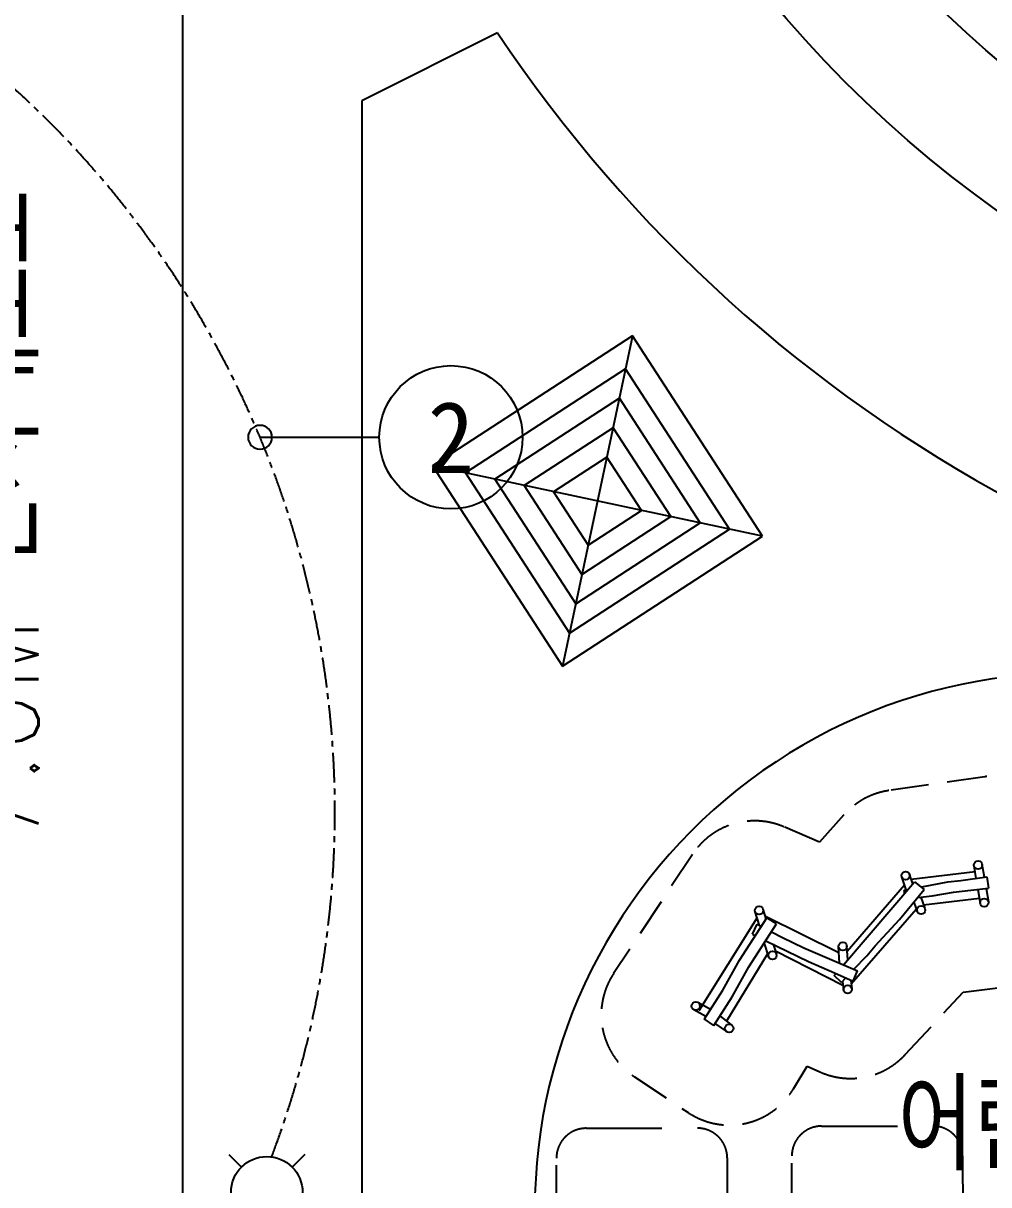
# Model space of a CAD drawing. Header units: millimetres. Extents: x 1145859089 to 1147511753, y -1047484727 to -1047247487.
# Drawn here: x 1146309539 to 1146325724, y -1047393930 to -1047374471 of the extents above; entities that cross this region are included whole.
import ezdxf
from ezdxf.enums import TextEntityAlignment as Align
from ezdxf.xclip import XClip

# ---------------------------------------------------------------- set-up
doc = ezdxf.new("R2010")
doc.units = ezdxf.units.MM
doc.header["$LTSCALE"] = 100
doc.header["$MEASUREMENT"] = 0
doc.header["$XCLIPFRAME"] = 2
doc.linetypes.add('CENTERX2', pattern=[4, 2.5, -0.5, 0.5, -0.5])
doc.linetypes.add('단지배치도$0$HIDDEN', pattern=[9.525, 6.35, -3.175])
doc.layers.get('0').update_dxf_attribs({"linetype": 'CONTINUOUS'})
for name, color, linetype in [('01-전등등기구', 2, 'CONTINUOUS'), ('L-지중매입', 3, 'CENTERX2'), ('TEXT-기호', 2, 'CONTINUOUS'), ('XREF', 135, 'CONTINUOUS'), ('단지배치도$0$S240910', 33, 'CONTINUOUS'), ('단지배치도$0$W240910', 135, 'CONTINUOUS')]:
    doc.layers.add(name, color=color, linetype=linetype)
doc.styles.add('단지배치도$0$WS1', font='romans.shx', dxfattribs={"width": 0.8, "bigfont": 'whgtxt.shx'})
doc.styles.add('돋움체', font='DotumChe.ttf')

# ---------------------------------------------------------------- blocks, each defined once
blk = doc.blocks.new('단지배치도$0$zw$9902')
at = {"layer": '단지배치도$0$W240910'}
for p, q in [((43540, -28400, 0), (43540, 3823, 0)), ((48818, -3263, 0), (46540, -4400, 0)), ((46540, -4400, 0), (46540, -28400, 0)), ((51081, -8340, 0), (47726, -10518, 0)), ((51081, -8340, 0), (49905, -13873, 0)), ((53260, -11694, 0), (51081, -8340, 0)), ((50963, -8893, 0), (48280, -10636, 0)), ((52706, -11577, 0), (50963, -8893, 0)), ((50859, -9385, 0), (48771, -10740, 0)), ((52214, -11472, 0), (50859, -9385, 0)), ((50754, -9877, 0), (49263, -10845, 0)), ((51723, -11367, 0), (50754, -9877, 0)), ((50650, -10368, 0), (49755, -10949, 0)), ((51231, -11263, 0), (50650, -10368, 0)), ((47726, -10518, 0), (49905, -13873, 0)), ((53260, -11694, 0), (47726, -10518, 0)), ((48280, -10636, 0), (50023, -13320, 0)), ((48771, -10740, 0), (50127, -12828, 0)), ((49263, -10845, 0), (50232, -12336, 0)), ((49755, -10949, 0), (50336, -11844, 0)), ((50336, -11844, 0), (51231, -11263, 0)), ((50127, -12828, 0), (52214, -11472, 0)), ((50232, -12336, 0), (51723, -11367, 0)), ((50023, -13320, 0), (52706, -11577, 0)), ((49905, -13873, 0), (53260, -11694, 0)), ((55751, -17438, 0), (56820, -17310, 0)), ((56840, -17428, 0), (56804, -17217, 0)), ((56979, -17409, 0), (56941, -17193, 0)), ((54614, -18875, -333088), (55807, -17487, -333088)), ((55666, -17619, 0), (55591, -17403, 0)), ((55779, -17519, 0), (55724, -17358, 0)), ((57019, -17404, -333088), (57046, -17590, -333088)), ((54678, -18647, -333088), (55637, -17536, -333088)), ((56868, -17613, 0), (56906, -17843, 0)), ((57007, -17595, 0), (57044, -17820, 0)), ((55793, -17828, 0), (55850, -17982, 0)), ((55910, -17741, 0), (55981, -17934, 0)), ((55958, -17870, -333088), (56893, -17761, -333088)), ((52195, -19639, 0), (53168, -18088, 0)), ((53210, -18216, 0), (53134, -17986, 0)), ((53321, -18106, 0), (53267, -17942, 0)), ((53306, -18062, -333088), (54540, -18668, -333088)), ((54746, -19196, -333088), (55835, -17942, -333088)), ((53283, -18520, 0), (53359, -18741, 0)), ((53434, -18530, 0), (53491, -18695, 0)), ((53473, -18643, 0), (54607, -19214, 0)), ((54550, -18848, 0), (54533, -18570, 0)), ((54687, -18791, 0), (54673, -18562, 0)), ((53342, -18693, 0), (52654, -19817, 0)), ((54461, -19054, -333088), (54490, -19020, -333088)), ((54600, -19153, 0), (54616, -19295, 0)), ((54739, -19134, 0), (54755, -19280, 0)), ((52307, -19742, 0), (52106, -19628, 0)), ((52384, -19625, 0), (52175, -19506, 0)), ((52440, -19893, -333088), (52282, -19781, -333088)), ((52547, -19734, 0), (52729, -19876, 0)), ((52461, -19859, 0), (52669, -20002, 0))]:
    blk.add_line(p, q, dxfattribs=at)
at = {"layer": '단지배치도$0$W240910', "linetype": '단지배치도$0$HIDDEN'}
for p, q in [((56984, -15725, 0), (55379, -15956, 0)), ((54622, -16362, 0), (54214, -16821, 0)), ((54214, -16821, 0), (53619, -16566, 0)), ((52083, -17025, 0), (50762, -19022, 0)), ((56619, -19333, 0), (57480, -19229, 0)), ((55652, -20378, 0), (56619, -19333, 0)), ((53776, -20953, 0), (54005, -20571, 0)), ((54005, -20571, 0), (54220, -20668, 0)), ((51112, -20752, 0), (52011, -21351, 0))]:
    blk.add_line(p, q, dxfattribs=at)
at = {"layer": '단지배치도$0$W240910', "linetype": 'Continuous'}
for p, q in [((55807, -17487, -333088), (55966, -17615, -333088)), ((55931, -17568, -333088), (56363, -17484, -333088)), ((56363, -17484, -333088), (56580, -17463, -333088)), ((56580, -17463, -333088), (57019, -17404, -333088)), ((55556, -18118, -333088), (55966, -17615, -333088)), ((55626, -17627, -333088), (55699, -17613, -333088)), ((55626, -17627, -333088), (55638, -17684, -333088)), ((55913, -17572, -333088), (55931, -17568, -333088)), ((56100, -17720, -333088), (56458, -17658, -333088)), ((56458, -17658, -333088), (56751, -17627, -333088)), ((56751, -17627, -333088), (57046, -17590, -333088)), ((55859, -17747, -333088), (56100, -17720, -333088)), ((52872, -18796, -333088), (53331, -18090, -333088)), ((53493, -18191, -333088), (53331, -18090, -333088)), ((53029, -18909, -333088), (53493, -18191, -333088)), ((53091, -18364, -333088), (53168, -18193, -333088)), ((53168, -18193, -333088), (53239, -18231, -333088)), ((55147, -18560, -333088), (55556, -18118, -333088)), ((53091, -18364, -333088), (53138, -18387, -333088)), ((53312, -18472, -333088), (53673, -18648, -333088)), ((53409, -18321, -333088), (53592, -18417, -333088)), ((53592, -18417, -333088), (53949, -18590, -333088)), ((53673, -18648, -333088), (54030, -18821, -333088)), ((53949, -18590, -333088), (54383, -18776, -333088)), ((55004, -18724, -333088), (55147, -18560, -333088)), ((52593, -19301, -333088), (52872, -18796, -333088)), ((54030, -18821, -333088), (54463, -19008, -333088)), ((54383, -18776, -333088), (54853, -18977, -333088)), ((54791, -18950, -333088), (55004, -18724, -333088)), ((52750, -19414, -333088), (53029, -18909, -333088)), ((54582, -19172, -333088), (54461, -19054, -333088)), ((54463, -19008, -333088), (54775, -19151, -333088)), ((54775, -19151, -333088), (54853, -18977, -333088)), ((54582, -19172, -333088), (54654, -19095, -333088)), ((52283, -19780, -333088), (52593, -19301, -333088)), ((52440, -19893, -333088), (52750, -19414, -333088))]:
    blk.add_line(p, q, dxfattribs=at)
at = {"layer": '단지배치도$0$W240910', "linetype": '단지배치도$0$HIDDEN', "ltscale": 2, "elevation": 0}
for points in [[(53749, -22078, -0.414214), (54249, -21578), (56113, -21576, -0.414214), (56613, -22075), (56615, -23463, -0.414214), (56115, -23963), (54251, -23965, -0.414214), (53751, -23466)], [(49803, -22114, -0.414214), (50303, -21614), (52167, -21612, -0.414214), (52667, -22111), (52669, -23499, -0.414214), (52169, -23999), (50305, -24001, -0.414214), (49805, -23502)]]:
    blk.add_lwpolyline(points, format="xyb", close=True, dxfattribs=at)
at = {"layer": '단지배치도$0$W240910'}
for centre, radius in [((68781, 10060, 0), 20000), ((68781, 10060, 0), 18000), ((68781, 10060, 0), 16000), ((68781, 10060, 0), 14000), ((55657, -17380, 0), 70), ((56872, -17205, 0), 70), ((53200, -17964, 0), 70), ((55916, -17958, 0), 70), ((56975, -17832, 0), 70), ((53425, -18718, 0), 70), ((54603, -18566, 0), 70), ((54686, -19288, 0), 70), ((52140, -19567, 0), 70), ((52699, -19939, 0), 70)]:
    blk.add_circle(centre, radius, dxfattribs=at)
for centre, radius, start, end in [((68781, 10060, 0), 24000, 213.718, 270), ((58440, -22986, 0), 9000, 73.5654, 180)]:
    blk.add_arc(centre, radius, start, end, dxfattribs=at)
at = {"layer": '단지배치도$0$W240910', "linetype": '단지배치도$0$HIDDEN'}
for centre, start, end in [((57162, -16962, 0), 9.3054, 98.1801), ((55556, -17193, 0), 98.1801, 138.3599), ((53126, -17714, 0), 66.7694, 146.5105), ((51805, -19711, 0), 146.5105, 236.3519), ((54734, -19529, 0), 245.6782, 317.2257), ((52704, -20310, 0), 236.3519, 329.0695)]:
    blk.add_arc(centre, 1250, start, end, dxfattribs=at)
at = {"layer": '단지배치도$0$S240910', "style": '단지배치도$0$WS1', "width": 0.8}
blk.add_text('7.0M 단지내도로', height=1500, rotation=90, dxfattribs=at).set_placement((41123, -16866))
blk.add_text('어린이놀이터', height=1500, dxfattribs=at).set_placement((55526, -22321))
blk = doc.blocks.new('단지배치도')
blk.add_blockref('단지배치도$0$zw$9902', (141034, 142437))
blk = doc.blocks.new('L옥외보안등')
at = {"layer": '01-전등등기구', "linetype": 'Continuous', "ltscale": 2}
for p, q in [((0, 3.181), (0.53, 2.651)), ((3.181, 3.181), (2.651, 2.651)), ((0.53, 0.53), (0, 0)), ((2.651, 0.53), (3.181, 0))]:
    blk.add_line(p, q, dxfattribs=at)
at = {"layer": '01-전등등기구'}
blk.add_circle((1.59, 1.59), 1.499, dxfattribs=at)
blk = doc.blocks.new('A$C742764A1')
at = {"layer": 'TEXT-기호', "color": 6}
blk.add_line((0.5, 0.5), (0.5, 5.5), dxfattribs=at)
blk.add_circle((0.5, 0.5), 0.5, dxfattribs=at)
blk.add_circle((0.5, 0.5), 0.5, dxfattribs=at)

msp = doc.modelspace()

# ---------------------------------------------------------------- linework, layer by layer
at = {"layer": 'L-지중매입', "ltscale": 2}
msp.add_arc((1146298426.178177, -1047387679.398474, 0), 16334.349466, 339.2671317493, 65.8949635112, dxfattribs=at)
at = {"layer": 'TEXT-기호', "color": 6}
msp.add_circle((1146316708.292053, -1047381407.172913, 0), 1200, dxfattribs=at)

# ---------------------------------------------------------------- block references
at = {"layer": '01-전등등기구', "linetype": 'Continuous', "ltscale": 2, "xscale": 400.0000000000001, "yscale": 400.0000000000001, "zscale": 400.0000000000001}
msp.add_blockref('L옥외보안등', (1146312985.838608, -1047394692.40999), dxfattribs=at)
at = {"layer": 'TEXT-기호', "linetype": 'Continuous', "ltscale": 2, "xscale": -400, "yscale": 400, "zscale": 400, "rotation": 269.9999999999948}
msp.add_blockref('A$C742764A1', (1146313308.289846, -1047381607.17974, 0), dxfattribs=at)
at = {"layer": 'XREF'}
ref = msp.add_blockref('단지배치도', (1146127639.433662, -1047513806.462535), dxfattribs=at)
XClip(ref).set_block_clipping_path([(72982.4064819524, 34919.7593965302), (360382.4067475507, 255319.7593436702)])

# ---------------------------------------------------------------- texts
at = {"layer": 'TEXT-기호', "color": 6, "style": '돋움체'}
msp.add_text('2', height=1200, dxfattribs=at).set_placement((1146316708.292053, -1047381407.172913, 0), align=Align.MIDDLE)

doc.saveas('drawing.dxf')
